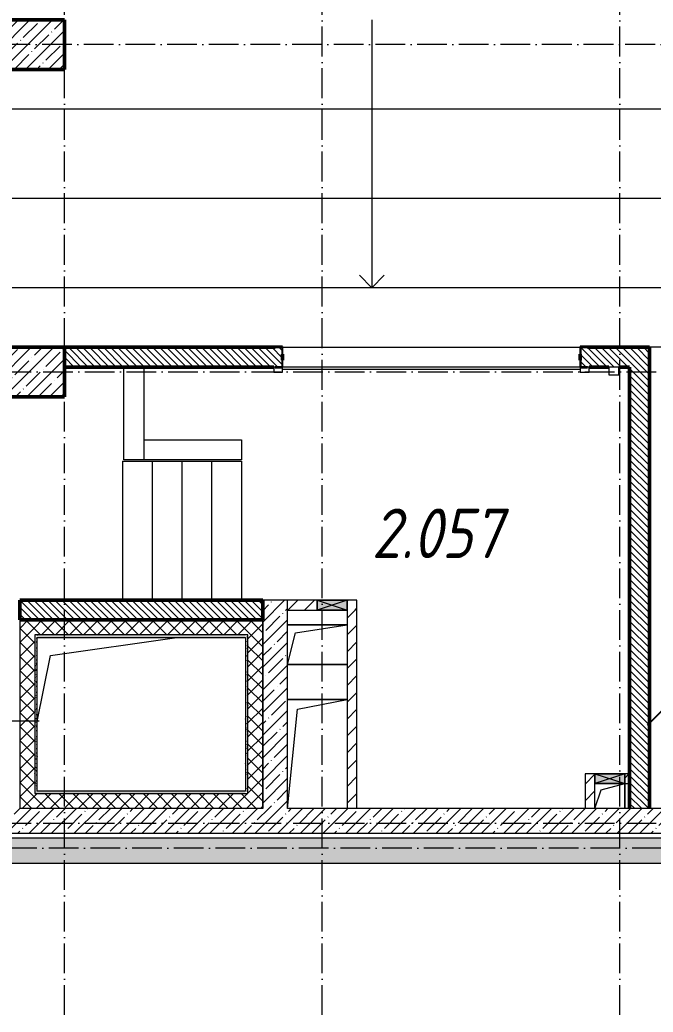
# Model space of a CAD drawing. Header units: millimetres. Extents: x 2294 to 908349, y -83289 to 219220.
# Drawn here: x 21563 to 27950, y 13752 to 23756 of the extents above; entities that cross this region are included whole.
import ezdxf

# ---------------------------------------------------------------- set-up
doc = ezdxf.new("R2010")
doc.units = ezdxf.units.MM
doc.linetypes.add('200_ШТРИХ_ш1п0_6_', pattern=[160, 100, -60])
doc.linetypes.add('50_200_ШТРИХ_1Т_ш5_п1_п1_', pattern=[700, 500, -100, 0, -100])
for name, color, linetype, lineweight in [('A-DETL-GENF-OTLN', 7, 'Continuous', 9), ('A-DOOR-____-MCUT', 7, 'Continuous', 13), ('A-DOOR-____-OTLN', 7, 'Continuous', 9), ('A-FLOR-____-OTLN', 7, 'Continuous', 9), ('A-GENM-____-MCUT', 7, 'Continuous', 25), ('A-GENM-____-OTLN', 7, 'Continuous', 9), ('A-GENM-____-OTLN-1', 7, 'Continuous', 25), ('A-GLAZ-____-OTLN', 7, 'Continuous', 9), ('A-WALL-____-MCUT-1', 7, 'Continuous', 9), ('A-WALL-____-MCUT-2', 7, 'Continuous', 50), ('A-WALL-____-MCUT-3', 7, 'Continuous', 9), ('A-WALL-____-PATT-1', 7, 'Continuous', 9), ('A-WALL-FNSH-MCUT-1', 7, 'Continuous', 9), ('E-ELEC-EQPM-OTLN', 7, 'Continuous', 9), ('I-WALL-____-OTLN', 7, 'Continuous', 9), ('S-COLS-____-MCUT', 7, 'Continuous', 50), ('S-COLS-____-OTLN', 7, 'Continuous', 9), ('S-GRID-____-OTLN-1', 7, '50_200_ШТРИХ_1Т_ш5_п1_п1_', 9), ('S-STRS-____-OTLN-1', 7, 'Continuous', 9), ('Марки помещений', 7, 'Continuous', 9)]:
    doc.layers.add(name, color=color, linetype=linetype, lineweight=lineweight)
for name, color, linetype, lineweight, true_color in [('A-DETL-GENF-OTLN-4', 9, '200_ШТРИХ_ш1п0_6_', 9, 0x808080), ('A-DETL-GENF-OTLN-5', 7, 'Continuous', 5, 0xc0c0c0), ('A-WALL-____-PATT-2', 7, 'Continuous', 9, 0x787878)]:
    doc.layers.add(name, color=color, linetype=linetype, lineweight=lineweight, true_color=true_color)
doc.styles.add('ISOCPEUR_I_3', font='isocpeui.ttf', dxfattribs={"width": 0.85, "height": 2.2})
doc.styles.add('СПДС', font='isocpeur.ttf', dxfattribs={"width": 0.9})
doc.dimstyles.new('Размера А3', dxfattribs={"dimtxt": 800, "dimasz": 450, "dimexe": 350, "dimexo": 100, "dimgap": 200, "dimtad": 1, "dimdec": 0, "dimrnd": 10, "dimzin": 0, "dimdsep": 46, "dimtxsty": 'СПДС', "dimblk": 'ARROWHEAD_6', "dimcen": 1, "dimclrd": 5, "dimclre": 5, "dimclrt": 5, "dimazin": 0, "dimtfac": 1, "dimtdec": 0, "dimtmove": 2, "dimatfit": 3, "dimfxl": 1, "dimtolj": 1, "dimtzin": 0, "dimarcsym": 0})
pattern_1 = [(135, (7562.787, 6025.276), (-35.35534, -35.35534), [])]
pattern_2 = [(45, (7562.79, 6025.28), (-114.0493, 114.0493), []), (45, (7676.84, 6025.28), (-114.0493, 114.0493), [201.612, -40.322, 3.353, -36.97])]
pattern_3 = [(0, (7562.787, 6025.276), (81.28, 20.32), [3.353, -57.607, 3.353, -57.607, -325.12]), (0, (7562.787, 6025.276), (81.28, 20.32), [-121.92, 3.353, -118.567, 3.353, -57.607, -142.24]), (0, (7562.787, 6025.276), (81.28, 20.32), [-304.8, 3.353, -37.287, 3.353, -98.247]), (120, (7593.267, 6035.436), (-58.237636, 60.230545), [3.353, -57.607, 3.353, -57.607, -325.12]), (120, (7593.267, 6035.436), (-58.237636, 60.230545), [-121.92, 3.353, -118.567, 3.353, -57.607, -142.24]), (120, (7593.267, 6035.436), (-58.237636, 60.230545), [-304.8, 3.353, -37.287, 3.353, -98.247]), (240, (7603.427, 6076.076), (-23.042364, -80.550545), [3.353, -57.607, 3.353, -57.607, -325.12]), (240, (7603.427, 6076.076), (-23.042364, -80.550545), [-121.92, 3.353, -118.567, 3.353, -57.607, -142.24]), (240, (7603.427, 6076.076), (-23.042364, -80.550545), [-304.8, 3.353, -37.287, 3.353, -98.247])]
pattern_4 = [(45, (7562.79, 6025.28), (-70.7107, 70.7107), []), (135, (7562.79, 6025.28), (-70.7107, -70.7107), [])]
pattern_5 = [(45, (7562.79, 6025.28), (-84.8528, 84.8528), [])]

# ---------------------------------------------------------------- blocks, each defined once
blk = doc.blocks.new('BSC_Колонна _Прямоугольная - 500х700-V110-АР1_План отверстий 2 этажа в осях 1-64_А-ГГ')
at = {"layer": 'S-COLS-____-OTLN'}
h = blk.add_hatch(dxfattribs=at)
h.set_pattern_fill('FP_139', color=256, style=0, pattern_type=2)
h.set_pattern_definition([(315, (-17481.04, 14100), (114.0493, 114.0493), []), (315, (-17481.04, 13985.95), (114.0493, 114.0493), [201.612, -40.322, 3.353, -36.97])])
h.paths.add_polyline_path([(-250, 350), (-250, -350), (250, -350), (250, 350)], flags=0)
at = {"layer": 'S-COLS-____-MCUT'}
for p, q in [((250, 350), (-250, 350)), ((-250, 350), (-250, -350)), ((250, -350), (250, 350)), ((-250, -350), (250, -350))]:
    blk.add_line(p, q, dxfattribs=at)
blk = doc.blocks.new('BSC_Колонна _Прямоугольная - 500х700-V134-АР1_План отверстий 2 этажа в осях 1-64_А-ГГ')
at = {"layer": 'S-COLS-____-OTLN'}
h = blk.add_hatch(dxfattribs=at)
h.set_pattern_fill('FP_164', color=256, style=0, pattern_type=2)
h.set_pattern_definition([(315, (-14181.04, 14100), (114.0493, 114.0493), []), (315, (-14181.04, 13985.95), (114.0493, 114.0493), [201.612, -40.322, 3.353, -36.97])])
h.paths.add_polyline_path([(-250, 350), (-250, -350), (250, -350), (250, 350)], flags=0)
at = {"layer": 'S-COLS-____-MCUT'}
for p, q in [((250, 350), (-250, 350)), ((-250, 350), (-250, -350)), ((250, -350), (250, 350)), ((-250, -350), (250, -350))]:
    blk.add_line(p, q, dxfattribs=at)
blk = doc.blocks.new('DM_Штора_Противопожарная_Doormaster_EI-60 - ш_3000 х в_1200-26971279-АР1_План отверстий 2 этажа в осях 1-64_А-ГГ')
at = {"layer": 'A-DOOR-____-MCUT'}
for p, q in [((-1375, 150), (-1465, 150)), ((-1465, 150), (-1465, 100)), ((-1375, 106), (-1375, 150)), ((-1375, 125), (1625, 125)), ((1625, 150), (1625, 106)), ((1715, 150), (1625, 150)), ((1715, 100), (1715, 150)), ((-1465, 100), (-1450, 100)), ((1700, 100), (1715, 100))]:
    blk.add_line(p, q, dxfattribs=at)
at = {"layer": 'E-ELEC-EQPM-OTLN'}
for p, q in [((-1665, 180), (-1765, 180)), ((-1765, 180), (-1765, 100)), ((-1665, 100), (-1665, 180)), ((-1765, 100), (-1665, 100))]:
    blk.add_line(p, q, dxfattribs=at)
blk = doc.blocks.new('Фахверк_СКБ_Уголок - 200_3380-28509457-АР1_План отверстий 2 этажа в осях 1-64_А-ГГ')
at = {"layer": 'A-GENM-____-MCUT'}
for p, q in [((200, 156), (125, 156)), ((125, 156), (125, 81)), ((131, 81), (131, 150)), ((131, 150), (200, 150)), ((200, 150), (200, 156)), ((125, 81), (131, 81)), ((131, 19), (125, 19)), ((125, 19), (125, -56)), ((131, -50), (131, 19)), ((125, -56), (200, -56)), ((200, -50), (131, -50)), ((200, -56), (200, -50))]:
    blk.add_line(p, q, dxfattribs=at)
blk = doc.blocks.new('AR_Отверстие прямоугольное _в плите_ - AR_Отверстие прямоугольное _в плите_-30552514-АР1_План отверстий 2 этажа в осях 1-64_А-ГГ')
at = {"layer": 'A-GENM-____-OTLN'}
for p, q in [((-917, 617), (357, 800)), ((-1050, -50), (-917, 617))]:
    blk.add_line(p, q, dxfattribs=at)
blk = doc.blocks.new('AR_Отверстие прямоугольное _в плите_ - AR_Отверстие прямоугольное _в плите_-V172-АР1_План отверстий 2 этажа в осях 1-64_А-ГГ')
at = {"layer": 'A-GENM-____-OTLN'}
for p, q in [((300, 550), (-300, 550)), ((-200, 450), (300, 550)), ((-300, -550), (-200, 450))]:
    blk.add_line(p, q, dxfattribs=at)
blk = doc.blocks.new('AR_Отверстие прямоугольное _в плите_ - AR_Отверстие прямоугольное _в плите_-V188-АР1_План отверстий 2 этажа в осях 1-64_А-ГГ')
at = {"layer": 'A-GENM-____-OTLN'}
for p, q in [((-88, 63), (150, 125)), ((150, -125), (150, 125)), ((-150, -125), (-88, 63))]:
    blk.add_line(p, q, dxfattribs=at)
blk = doc.blocks.new('AR_Отверстие прямоугольное _в плите_ - AR_Отверстие прямоугольное _в плите_-30552531-АР1_План отверстий 2 этажа в осях 1-64_А-ГГ')
at = {"layer": 'A-GENM-____-OTLN'}
for p, q in [((300, 200), (-300, 200)), ((-300, -200), (-220, 120)), ((-220, 120), (300, 200)), ((-300, -200), (300, -200))]:
    blk.add_line(p, q, dxfattribs=at)
blk = doc.blocks.new('AR_Отверстие прямоугольное _в стене__БезПР - AR_Отверстие прямоугольное _в стене__БезПР-36788904-АР1_План отверстий 2 этажа в осях 1-64_А-ГГ')
at = {"layer": 'A-GLAZ-____-OTLN'}
blk.add_hatch(color=256, dxfattribs=at).paths.add_polyline_path([(150, -50), (150, 50), (-150, 50), (-150, -50)], flags=0)
at = {"layer": 'A-DETL-GENF-OTLN'}
for p, q in [((-150, -50), (-150, 50)), ((-150, 50), (150, 50)), ((150, 50), (-150, -50)), ((-150, 50), (150, -50)), ((150, 50), (-150, 50)), ((-150, 50), (-150, -50)), ((150, 50), (150, -50)), ((150, -50), (150, 50)), ((150, -50), (-150, -50)), ((-150, -50), (150, -50))]:
    blk.add_line(p, q, dxfattribs=at)
at = {"layer": 'A-GLAZ-____-OTLN'}
blk.add_line((150, 50), (-150, 50), dxfattribs=at)
blk = doc.blocks.new('AR_Отверстие прямоугольное _в стене__БезПР - AR_Отверстие прямоугольное _в стене__БезПР-36428157-АР1_План отверстий 2 этажа в осях 1-64_А-ГГ')
at = {"layer": 'A-GLAZ-____-OTLN'}
blk.add_hatch(color=256, dxfattribs=at).paths.add_polyline_path([(150, -50), (150, 50), (-150, 50), (-150, -50)], flags=0)
at = {"layer": 'A-DETL-GENF-OTLN'}
for p, q in [((-150, -50), (-150, 50)), ((-150, 50), (150, 50)), ((150, 50), (-150, -50)), ((-150, 50), (150, -50)), ((150, 50), (-150, 50)), ((-150, 50), (-150, -50)), ((150, 50), (150, -50)), ((150, -50), (150, 50)), ((150, -50), (-150, -50)), ((-150, -50), (150, -50))]:
    blk.add_line(p, q, dxfattribs=at)
at = {"layer": 'A-GLAZ-____-OTLN'}
blk.add_line((150, 50), (-150, 50), dxfattribs=at)
blk = doc.blocks.new('DET_L_Имитация разреза_ISO2-5 - Низ-36884722-АР1_План отверстий 2 этажа в осях 1-64_А-ГГ')
at = {"layer": 'A-DETL-GENF-OTLN-5'}
blk.add_line((143, 0), (1257, 0), dxfattribs=at)
blk = doc.blocks.new('2floor')
at = {"layer": 'A-WALL-____-PATT-1'}
h = blk.add_hatch(dxfattribs=at)
h.set_pattern_fill('FP_6', color=256, style=0, pattern_type=2)
h.set_pattern_definition(pattern_1)
h.paths.add_polyline_path([(27913, 20256), (27913, 20456), (27219, 20456), (27219, 20387), (27213, 20387), (27213, 20325), (27219, 20325), (27219, 20256), (27713, 20256)], flags=0)
h.paths.add_polyline_path([(23456, 20256), (24207, 20257), (24207, 20325), (24213, 20325), (24213, 20387), (24207, 20387), (24207, 20456), (22013, 20456), (22013, 20256)], flags=0)
h = blk.add_hatch(dxfattribs=at)
h.set_pattern_fill('FP_6', color=256, style=0, pattern_type=2)
h.set_pattern_definition(pattern_1)
h.paths.add_polyline_path([(27913, 15806), (27913, 20256), (27713, 20256), (27713, 15806)], flags=0)
h = blk.add_hatch(dxfattribs=at)
h.set_pattern_fill('FP_6', color=256, style=0, pattern_type=2)
h.set_pattern_definition(pattern_1)
h.paths.add_polyline_path([(24013, 17706), (24013, 17906), (21563, 17906), (21563, 17706), (23456, 17706)], flags=0)
h = blk.add_hatch(dxfattribs=at)
h.set_pattern_fill('FP_25', color=256, style=0, pattern_type=2)
h.set_pattern_definition(pattern_2)
h.paths.add_polyline_path([(24263, 15806), (24263, 17906), (24013, 17906), (24013, 15806)], flags=0)
h = blk.add_hatch(dxfattribs=at)
h.set_pattern_fill('FP_4', color=256, style=0, pattern_type=2)
h.set_pattern_definition(pattern_5)
h.paths.add_polyline_path([(24263, 17806), (24563, 17806), (24563, 17906), (24263, 17906)], flags=0)
h.paths.add_polyline_path([(24963, 17806), (24963, 17906), (24863, 17906), (24863, 17806)], flags=0)
h = blk.add_hatch(dxfattribs=at)
h.set_pattern_fill('FP_4', color=256, style=0, pattern_type=2)
h.set_pattern_definition(pattern_5)
h.paths.add_polyline_path([(24863, 15806), (24963, 15806), (24963, 17806), (24863, 17806), (24863, 17081)], flags=0)
h = blk.add_hatch(dxfattribs=at)
h.set_pattern_fill('FP_1', color=256, style=0, pattern_type=2)
h.set_pattern_definition(pattern_4)
h.paths.add_polyline_path([(21563, 15956), (21713, 15956), (21713, 17706), (21563, 17706), (21563, 15981)], flags=0)
h = blk.add_hatch(dxfattribs=at)
h.set_pattern_fill('FP_1', color=256, style=0, pattern_type=2)
h.set_pattern_definition(pattern_4)
h.paths.add_polyline_path([(21713, 17556), (23863, 17556), (23863, 17706), (21713, 17706)], flags=0)
h = blk.add_hatch(dxfattribs=at)
h.set_pattern_fill('FP_1', color=256, style=0, pattern_type=2)
h.set_pattern_definition(pattern_4)
h.paths.add_polyline_path([(23863, 15806), (24013, 15806), (24013, 17706), (23863, 17706), (23863, 15956)], flags=0)
h = blk.add_hatch(dxfattribs=at)
h.set_pattern_fill('FP_4', color=256, style=0, pattern_type=2)
h.set_pattern_definition(pattern_5)
h.paths.add_polyline_path([(27263, 15806), (27363, 15806), (27363, 16156), (27263, 16156)], flags=0)
h = blk.add_hatch(dxfattribs=at)
h.set_pattern_fill('FP_4', color=256, style=0, pattern_type=2)
h.set_pattern_definition(pattern_5)
h.paths.add_polyline_path([(27713, 16056), (27713, 16156), (27663, 16156), (27663, 16056)], flags=0)
h = blk.add_hatch(dxfattribs=at)
h.set_pattern_fill('FP_1', color=256, style=0, pattern_type=2)
h.set_pattern_definition(pattern_4)
h.paths.add_polyline_path([(23838, 15806), (23863, 15806), (23863, 15956), (21563, 15956), (21563, 15806), (21689, 15806)], flags=0)
h = blk.add_hatch(dxfattribs=at)
h.set_pattern_fill('FP_25', color=256, style=0, pattern_type=2)
h.set_pattern_definition(pattern_2)
h.paths.add_polyline_path([(30413, 15556), (30413, 15806), (30213, 15806), (30213, 15556)], flags=0)
h.paths.add_polyline_path([(28113, 15556), (28113, 15806), (20463, 15806), (20463, 15556), (25224, 15556)], flags=0)
h.paths.add_polyline_path([(18154, 15556), (18363, 15556), (18363, 15806), (17663, 15806), (17663, 15556)], flags=0)
h = blk.add_hatch(dxfattribs=at)
h.set_pattern_fill('FP_25', color=256, style=0, pattern_type=2)
h.set_pattern_definition(pattern_2)
h.paths.add_polyline_path([(30213, 15256), (31113, 15256), (31113, 15506), (30213, 15506)], flags=0)
h.paths.add_polyline_path([(28113, 15256), (28113, 15506), (20463, 15506), (20463, 15256), (25224, 15256)], flags=0)
h.paths.add_polyline_path([(18363, 15256), (18363, 15506), (17163, 15506), (17163, 15256), (18154, 15256)], flags=0)
h.paths.add_polyline_path([(12851, 15256), (13163, 15256), (13163, 15506), (5613, 15506), (5613, 15256), (11084, 15256)], flags=0)
at = {"layer": 'A-WALL-____-PATT-2'}
h = blk.add_hatch(dxfattribs=at)
h.set_pattern_fill('FP_169', color=256, style=0, pattern_type=2)
h.set_pattern_definition(pattern_3)
h.paths.add_polyline_path([(21713, 15981), (21738, 15981), (21738, 17556), (21713, 17556), (21713, 17081)], flags=0)
h = blk.add_hatch(dxfattribs=at)
h.set_pattern_fill('FP_169', color=256, style=0, pattern_type=2)
h.set_pattern_definition(pattern_3)
h.paths.add_polyline_path([(21738, 17531), (23838, 17531), (23838, 17556), (21738, 17556)], flags=0)
h = blk.add_hatch(dxfattribs=at)
h.set_pattern_fill('FP_169', color=256, style=0, pattern_type=2)
h.set_pattern_definition(pattern_3)
h.paths.add_polyline_path([(23838, 15956), (23863, 15956), (23863, 17556), (23838, 17556), (23838, 15981)], flags=0)
h = blk.add_hatch(dxfattribs=at)
h.set_pattern_fill('FP_169', color=256, style=0, pattern_type=2)
h.set_pattern_definition(pattern_3)
h.paths.add_polyline_path([(23838, 15956), (23838, 15981), (21713, 15981), (21713, 15956)], flags=0)
at = {"layer": 'A-FLOR-____-OTLN'}
for p, q in [((24263, 17656), (24863, 17656)), ((24863, 17256), (24263, 17256)), ((24263, 16906), (24863, 16906)), ((27663, 16056), (27663, 15806))]:
    blk.add_line(p, q, dxfattribs=at)
at = {"layer": 'A-WALL-____-MCUT-1'}
for p, q in [((24013, 17906), (24013, 15806)), ((24263, 17906), (24013, 17906)), ((24263, 15806), (24263, 17906)), ((24013, 15806), (21563, 15806)), ((28113, 15806), (24263, 15806)), ((20463, 15556), (28113, 15556)), ((28113, 15506), (20463, 15506)), ((20463, 15256), (28113, 15256))]:
    blk.add_line(p, q, dxfattribs=at)
at = {"layer": 'A-WALL-____-MCUT-2'}
for p, q in [((24138, 20456), (22013, 20456)), ((27913, 20456), (27288, 20456)), ((27913, 15806), (27913, 20456)), ((24213, 20325), (24213, 20387)), ((27213, 20387), (27213, 20325)), ((22013, 20256), (24123, 20256)), ((27303, 20256), (27503, 20256)), ((27603, 20256), (27713, 20256)), ((27713, 20256), (27713, 15806)), ((24013, 17906), (21563, 17906)), ((21563, 17906), (21563, 17706)), ((24013, 17706), (24013, 17906)), ((21563, 17706), (24013, 17706))]:
    blk.add_line(p, q, dxfattribs=at)
at = {"layer": 'A-WALL-____-MCUT-3'}
for p, q in [((21563, 17706), (21563, 15806)), ((24013, 17706), (21563, 17706)), ((24013, 15806), (24013, 17706)), ((21713, 17556), (21713, 15956)), ((23863, 17556), (21713, 17556)), ((23863, 15956), (23863, 17556)), ((21713, 15956), (23863, 15956)), ((24013, 15806), (24013, 15806))]:
    blk.add_line(p, q, dxfattribs=at)
at = {"layer": 'A-WALL-FNSH-MCUT-1'}
for p, q in [((24563, 17906), (24263, 17906)), ((24963, 17906), (24863, 17906)), ((24963, 15806), (24963, 17906)), ((24263, 17806), (24563, 17806)), ((24863, 17806), (24863, 15806)), ((21738, 15981), (21738, 17531)), ((21738, 17531), (23838, 17531)), ((23838, 17531), (23838, 15981)), ((27363, 16156), (27263, 16156)), ((27263, 16156), (27263, 15806)), ((27713, 16156), (27663, 16156)), ((27363, 15806), (27363, 16056)), ((27663, 16056), (27713, 16056)), ((23838, 15981), (21738, 15981))]:
    blk.add_line(p, q, dxfattribs=at)
at = {"layer": 'I-WALL-____-OTLN'}
for p, q in [((24213, 20456), (27213, 20456)), ((22612, 19321), (22612, 20256)), ((22812, 20256), (22812, 19321)), ((27213, 20256), (24213, 20256)), ((22812, 19521), (23797, 19521)), ((23797, 19521), (23797, 19321)), ((23797, 19321), (22612, 19321))]:
    blk.add_line(p, q, dxfattribs=at)
at = {"layer": 'S-STRS-____-OTLN-1'}
for p, q in [((25113, 23756), (25113, 22856)), ((28913, 22856), (21313, 22856)), ((28913, 22856), (21313, 22856)), ((25113, 22856), (25113, 21956)), ((28913, 21956), (21313, 21956)), ((28913, 21956), (21313, 21956)), ((25113, 21956), (25113, 21056)), ((25113, 21056), (24988, 21181)), ((25113, 21056), (25238, 21181)), ((28913, 21056), (21313, 21056)), ((28913, 21056), (21313, 21056)), ((28913, 20456), (27913, 20456)), ((22597, 19306), (22597, 17906)), ((22597, 19306), (22897, 19306)), ((22597, 19306), (22597, 17906)), ((22897, 19306), (23197, 19306)), ((22897, 19306), (22897, 17906)), ((22897, 19306), (22897, 17906)), ((23197, 19306), (23497, 19306)), ((23197, 19306), (23197, 17906)), ((23197, 19306), (23197, 17906)), ((23497, 19306), (23797, 19306)), ((23497, 19306), (23497, 17906)), ((23497, 19306), (23497, 17906)), ((23797, 19306), (23797, 17906))]:
    blk.add_line(p, q, dxfattribs=at)
at = {"layer": 'A-DETL-GENF-OTLN-4', "rotation": 180}
blk.add_blockref('DET_L_Имитация разреза_ISO2-5 - Низ-36884722-АР1_План отверстий 2 этажа в осях 1-64_А-ГГ', (21901, 16686), dxfattribs=at)
at = {"layer": 'A-DOOR-____-OTLN', "rotation": 180}
blk.add_blockref('DM_Штора_Противопожарная_Doormaster_EI-60 - ш_3000 х в_1200-26971279-АР1_План отверстий 2 этажа в осях 1-64_А-ГГ', (25838, 20356), dxfattribs=at)
at = {"layer": 'A-GENM-____-OTLN'}
for name, p in [('AR_Отверстие прямоугольное _в плите_ - AR_Отверстие прямоугольное _в плите_-30552531-АР1_План отверстий 2 этажа в осях 1-64_А-ГГ', (24563, 17456)), ('AR_Отверстие прямоугольное _в плите_ - AR_Отверстие прямоугольное _в плите_-30552514-АР1_План отверстий 2 этажа в осях 1-64_А-ГГ', (22788, 16731)), ('AR_Отверстие прямоугольное _в плите_ - AR_Отверстие прямоугольное _в плите_-V172-АР1_План отверстий 2 этажа в осях 1-64_А-ГГ', (24563, 16356)), ('AR_Отверстие прямоугольное _в плите_ - AR_Отверстие прямоугольное _в плите_-V188-АР1_План отверстий 2 этажа в осях 1-64_А-ГГ', (27513, 15931))]:
    blk.add_blockref(name, p, dxfattribs=at)
at = {"layer": 'A-GENM-____-OTLN-1', "rotation": 180}
blk.add_blockref('Фахверк_СКБ_Уголок - 200_3380-28509457-АР1_План отверстий 2 этажа в осях 1-64_А-ГГ', (24338, 20406), dxfattribs=at)
at = {"layer": 'A-GENM-____-OTLN-1'}
blk.add_blockref('Фахверк_СКБ_Уголок - 200_3380-28509457-АР1_План отверстий 2 этажа в осях 1-64_А-ГГ', (27088, 20306), dxfattribs=at)
at = {"layer": 'A-GLAZ-____-OTLN'}
for name, p in [('AR_Отверстие прямоугольное _в стене__БезПР - AR_Отверстие прямоугольное _в стене__БезПР-36788904-АР1_План отверстий 2 этажа в осях 1-64_А-ГГ', (24713, 17856)), ('AR_Отверстие прямоугольное _в стене__БезПР - AR_Отверстие прямоугольное _в стене__БезПР-36428157-АР1_План отверстий 2 этажа в осях 1-64_А-ГГ', (27513, 16106))]:
    blk.add_blockref(name, p, dxfattribs=at)
at = {"layer": 'S-COLS-____-OTLN', "rotation": 89.9999999999999}
for name, p in [('BSC_Колонна _Прямоугольная - 500х700-V110-АР1_План отверстий 2 этажа в осях 1-64_А-ГГ', (21663, 23506)), ('BSC_Колонна _Прямоугольная - 500х700-V134-АР1_План отверстий 2 этажа в осях 1-64_А-ГГ', (21663, 20206))]:
    blk.add_blockref(name, p, dxfattribs=at)
at = {"layer": 'Марки помещений', "insert": (25111, 18830), "char_height": 500, "width": 785.65, "attachment_point": 1, "style": 'ISOCPEUR_I_3'}
blk.add_mtext('2.057', dxfattribs=at)
blk = doc.blocks.new('ARROWHEAD_6')
at = {"color": 0, "linetype": 'Continuous'}
for p, q in [((-0.5, -0.5), (0.5, 0.5)), ((0, 0), (-1, 0))]:
    blk.add_line(p, q, dxfattribs=at)
blk = doc.blocks.new('*D2423')
at = {"color": 5, "lineweight": -2, "transparency": 16777216}
for p, q in [((28113, 15656), (28113, 17217)), ((30213, 15656), (30213, 17217)), ((28563, 16867), (29763, 16867))]:
    blk.add_line(p, q, dxfattribs=at)
at = {"layer": 'Defpoints', "color": 0, "transparency": 16777216}
for p in [(30213, 16867), (28113, 15556), (30213, 15556)]:
    blk.add_point(p, dxfattribs=at)
at = {"color": 5, "lineweight": -2, "transparency": 16777216, "xscale": 450, "yscale": 450, "zscale": 450, "rotation": 180}
blk.add_blockref('ARROWHEAD_6', (28113, 16867), dxfattribs=at)
at = {"color": 5, "lineweight": -2, "transparency": 16777216, "xscale": 450, "yscale": 450, "zscale": 450}
blk.add_blockref('ARROWHEAD_6', (30213, 16867), dxfattribs=at)
at = {"color": 5, "transparency": 16777216, "insert": (29163, 17917), "char_height": 800, "attachment_point": 5, "style": 'СПДС'}
blk.add_mtext('\\A1;2100', dxfattribs=at)
blk = doc.blocks.new('3osi')
at = {"layer": 'S-GRID-____-OTLN-1', "color": 251, "ltscale": 0.6, "true_color": 0x636466}
for p, q in [((180033.5, 1542.7), (180033.5, 55906.2)), ((182633.5, 1542.7), (182633.5, 55906.2)), ((185633.5, 1542.7), (185633.5, 55906.2)), ((192291.2, 23506.3), (160914.7, 23506.3)), ((160914.7, 20206.3), (192291.2, 20206.3)), ((160914.7, 15656.3), (189454.1, 15656.3)), ((269657.9, 15406.3), (161153.7, 15406.3))]:
    blk.add_line(p, q, dxfattribs=at)

msp = doc.modelspace()

# ---------------------------------------------------------------- block references
for name, p in [('3osi', (-158020.7, 0)), ('2floor', (0, 0))]:
    msp.add_blockref(name, p)

# ---------------------------------------------------------------- dimensions: what is measured, and where the dimension line sits
at = {"color": 5}
dim = msp.add_linear_dim(base=(30212.8, 16867), p1=(28112.8, 15556.3), p2=(30212.8, 15556.3), dimstyle='Размера А3', dxfattribs=at)
dim.commit()
dim.dimension.update_dxf_attribs({"geometry": '*D2423', "text_midpoint": (29162.8, 17917)})

doc.saveas('drawing.dxf')
